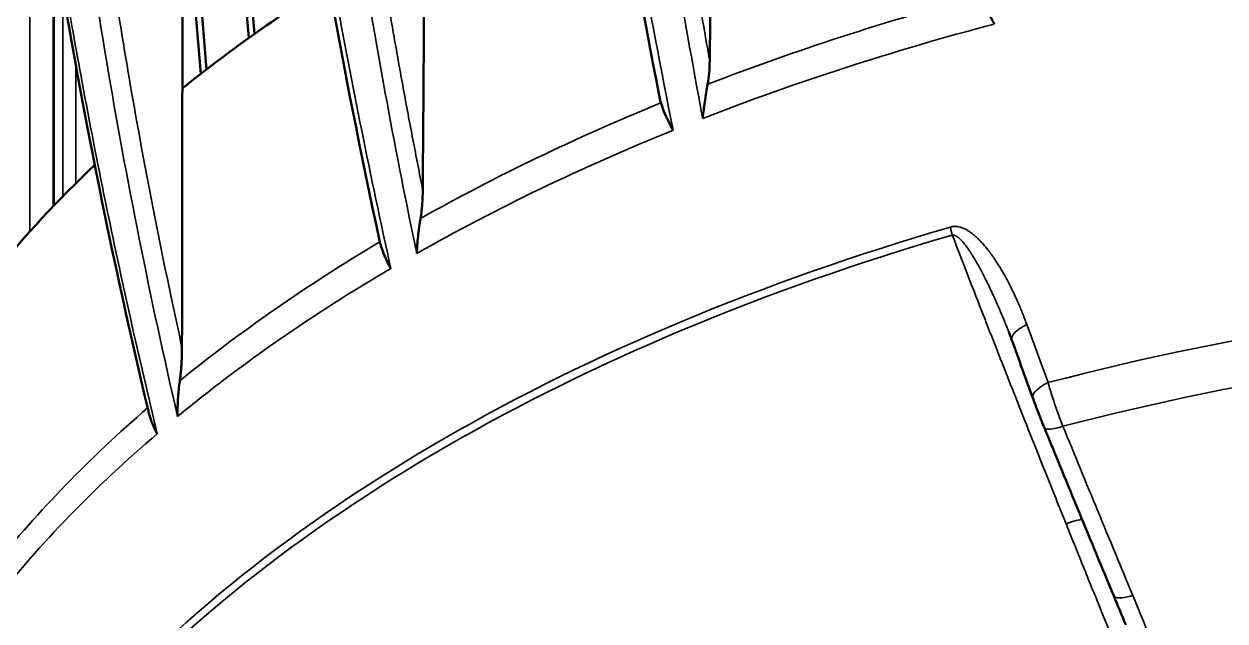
# Model space of a CAD drawing. Header units: millimetres. Extents: x 40 to 2195, y 40 to 1687.
# Drawn here: x 1572.34 to 1615.99, y 360.61 to 382.29 of the extents above; entities that cross this region are included whole.
import ezdxf

# ---------------------------------------------------------------- set-up
doc = ezdxf.new("R2010")
doc.units = ezdxf.units.MM
doc.header["$LTSCALE"] = 8
doc.layers.add('Visible (ISO)', color=7, linetype='Continuous', lineweight=50)
doc.layers.add('Visible Narrow (ISO)', color=7, linetype='Continuous', lineweight=35)

msp = doc.modelspace()

# ---------------------------------------------------------------- linework, layer by layer
at = {"layer": 'Visible (ISO)'}
for p, q in [((1580.715, 381.932), (1579.68, 394.247)), ((1580.506, 381.782), (1579.467, 394.125)), ((1578.97, 380.641), (1578.106, 390.923)), ((1578.762, 380.479), (1578.102, 388.324)), ((1573.406, 375.673), (1573.406, 385.51))]:
    msp.add_line(p, q, dxfattribs=at)
for centre, major_axis, ratio, start_param, end_param in [((1638.157, 355.019), (-73.976, 0), 0.57735, 5.545562, 5.659933), ((1638.157, 355.019), (-73.976, 0), 0.57735, 5.737974, 5.841808), ((1609.943, 369.048), (-0.94, -0.342), 0.351907, 6.283117, 6.28319), ((1610.349, 368.002), (-0.925, -0.38), 0.217664, 6.283099, 6.283184)]:
    msp.add_ellipse(centre, major_axis=major_axis, ratio=ratio, start_param=start_param, end_param=end_param, dxfattribs=at)
for points in [[(1595.423, 379.691), (1592.962, 392.288), (1591.328, 404.603), (1590.576, 416.224)], [(1585.259, 374.429), (1582.548, 386.978), (1580.776, 399.285), (1580.005, 410.933)], [(1576.856, 368.223), (1573.893, 380.71), (1571.986, 393.005), (1571.201, 404.676)], [(1578.09, 379.948), (1578.101, 388.024), (1578.113, 396.1), (1578.127, 404.175)], [(1597.374, 390.652), (1597.335, 387.423), (1597.297, 384.194), (1597.259, 380.965)], [(1586.894, 385.812), (1586.873, 382.629), (1586.851, 379.446), (1586.829, 376.263)], [(1578.09, 379.948), (1578.085, 376.814), (1578.081, 373.679), (1578.077, 370.544)], [(1585.271, 374.374), (1585.267, 374.392), (1585.263, 374.411), (1585.259, 374.429)], [(1608.239, 370.811), (1608.201, 370.915), (1608.162, 371.018), (1608.122, 371.12)], [(1609.004, 368.706), (1608.748, 369.409), (1608.493, 370.111), (1608.239, 370.811)], [(1611.945, 361.521), (1611.107, 363.536), (1610.266, 365.572), (1609.424, 367.622)], [(1612.378, 360.468), (1612.236, 360.819), (1612.091, 361.17), (1611.945, 361.521)]]:
    msp.add_open_spline(points, degree=3, dxfattribs=at)
for points, knots in [([(1607.123, 383.323), (1607.151, 383.242), (1607.183, 383.158), (1607.219, 383.073), (1607.229, 383.05), (1607.239, 383.027), (1607.249, 383.004), (1607.286, 382.919), (1607.326, 382.832), (1607.369, 382.742), (1607.383, 382.715), (1607.396, 382.687), (1607.41, 382.659), (1607.452, 382.576), (1607.496, 382.49), (1607.542, 382.402), (1607.562, 382.365), (1607.582, 382.326), (1607.603, 382.288)], [0, 0, 0, 0, 0.2632874, 0.2632874, 0.2632874, 0.3333333, 0.3333333, 0.3333333, 0.5886658, 0.5886658, 0.5886658, 0.6666667, 0.6666667, 0.6666667, 0.9000484, 0.9000484, 0.9000484, 1, 1, 1, 1]), ([(1597.259, 380.965), (1597.257, 380.815), (1597.25, 380.66), (1597.225, 380.375), (1597.208, 380.236), (1597.184, 380.1)], [0.000001, 0.000001, 0.000001, 0.000001, 0.0539517, 0.0539517, 0.1006371, 0.1006371, 0.1006371, 0.1006371]), ([(1597.006, 378.858), (1597.015, 378.969), (1597.027, 379.077), (1597.04, 379.182), (1597.045, 379.224), (1597.05, 379.266), (1597.055, 379.307), (1597.069, 379.413), (1597.085, 379.516), (1597.1, 379.616), (1597.106, 379.652), (1597.112, 379.687), (1597.117, 379.722), (1597.135, 379.828), (1597.153, 379.93), (1597.17, 380.028), (1597.175, 380.053), (1597.179, 380.077), (1597.184, 380.1)], [0, 0, 0, 0, 0.2382924, 0.2382924, 0.2382924, 0.3333333, 0.3333333, 0.3333333, 0.5789378, 0.5789378, 0.5789378, 0.6666667, 0.6666667, 0.6666667, 0.9341136, 0.9341136, 0.9341136, 1, 1, 1, 1]), ([(1595.487, 379.426), (1595.478, 379.457), (1595.469, 379.489), (1595.46, 379.523), (1595.452, 379.556), (1595.444, 379.591), (1595.436, 379.628), (1595.431, 379.649), (1595.427, 379.669), (1595.423, 379.691)], [0, 0, 0, 0, 0.125, 0.125, 0.125, 0.25, 0.25, 0.25, 0.3195052, 0.3195052, 0.3195052, 0.3195052]), ([(1595.487, 379.426), (1595.51, 379.346), (1595.538, 379.265), (1595.571, 379.181), (1595.579, 379.16), (1595.587, 379.138), (1595.596, 379.116), (1595.629, 379.036), (1595.665, 378.953), (1595.705, 378.869), (1595.717, 378.841), (1595.731, 378.813), (1595.744, 378.785), (1595.783, 378.705), (1595.826, 378.622), (1595.871, 378.538), (1595.889, 378.502), (1595.909, 378.466), (1595.929, 378.43)], [0, 0, 0, 0, 0.2652365, 0.2652365, 0.2652365, 0.3333333, 0.3333333, 0.3333333, 0.5849318, 0.5849318, 0.5849318, 0.6666667, 0.6666667, 0.6666667, 0.9017109, 0.9017109, 0.9017109, 1, 1, 1, 1]), ([(1586.829, 376.263), (1586.828, 376.098), (1586.822, 375.926), (1586.797, 375.585), (1586.777, 375.402), (1586.748, 375.227)], [0.000001, 0.000001, 0.000001, 0.000001, 0.0596513, 0.0596513, 0.1190409, 0.1190409, 0.1190409, 0.1190409]), ([(1586.612, 373.956), (1586.616, 374.068), (1586.622, 374.177), (1586.63, 374.284), (1586.633, 374.327), (1586.637, 374.37), (1586.641, 374.413), (1586.651, 374.522), (1586.662, 374.629), (1586.675, 374.732), (1586.679, 374.768), (1586.684, 374.803), (1586.689, 374.837), (1586.703, 374.946), (1586.719, 375.051), (1586.735, 375.152), (1586.739, 375.177), (1586.744, 375.202), (1586.748, 375.227)], [0, 0, 0, 0, 0.2367759, 0.2367759, 0.2367759, 0.3333333, 0.3333333, 0.3333333, 0.5816027, 0.5816027, 0.5816027, 0.6666667, 0.6666667, 0.6666667, 0.9333171, 0.9333171, 0.9333171, 1, 1, 1, 1]), ([(1585.271, 374.374), (1585.29, 374.296), (1585.313, 374.216), (1585.341, 374.134), (1585.348, 374.113), (1585.355, 374.093), (1585.363, 374.072), (1585.391, 373.995), (1585.422, 373.916), (1585.458, 373.835), (1585.47, 373.808), (1585.482, 373.78), (1585.495, 373.752), (1585.531, 373.673), (1585.571, 373.593), (1585.614, 373.512), (1585.631, 373.478), (1585.649, 373.444), (1585.668, 373.41)], [0, 0, 0, 0, 0.2666509, 0.2666509, 0.2666509, 0.3333333, 0.3333333, 0.3333333, 0.5816013, 0.5816013, 0.5816013, 0.6666667, 0.6666667, 0.6666667, 0.9034449, 0.9034449, 0.9034449, 1, 1, 1, 1]), ([(1578.077, 370.544), (1578.077, 370.48), (1578.076, 370.417), (1578.075, 370.356), (1578.074, 370.295), (1578.072, 370.237), (1578.07, 370.18), (1578.068, 370.123), (1578.066, 370.068), (1578.063, 370.015), (1578.06, 369.962), (1578.057, 369.91), (1578.053, 369.86), (1578.05, 369.811), (1578.046, 369.762), (1578.042, 369.716), (1578.038, 369.669), (1578.034, 369.624), (1578.029, 369.58), (1578.024, 369.536), (1578.02, 369.493), (1578.014, 369.451), (1578.009, 369.409), (1578.004, 369.369), (1577.998, 369.329)], [0, 0, 0, 0, 0.125, 0.125, 0.125, 0.25, 0.25, 0.25, 0.375, 0.375, 0.375, 0.5, 0.5, 0.5, 0.625, 0.625, 0.625, 0.75, 0.75, 0.75, 0.875, 0.875, 0.875, 1, 1, 1, 1]), ([(1577.918, 368.032), (1577.914, 368.191), (1577.915, 368.346), (1577.921, 368.495), (1577.926, 368.608), (1577.933, 368.718), (1577.941, 368.825), (1577.944, 368.86), (1577.947, 368.895), (1577.951, 368.929), (1577.961, 369.04), (1577.974, 369.147), (1577.987, 369.25), (1577.991, 369.277), (1577.995, 369.303), (1577.998, 369.329)], [0, 0, 0, 0, 0.3333333, 0.3333333, 0.3333333, 0.5847783, 0.5847783, 0.5847783, 0.6666667, 0.6666667, 0.6666667, 0.9319724, 0.9319724, 0.9319724, 1, 1, 1, 1]), ([(1609.424, 367.622), (1609.34, 367.825), (1609.255, 368.04), (1609.115, 368.404), (1609.057, 368.558), (1609.004, 368.706)], [0, 0, 0, 0, 0.0675729, 0.0675729, 0.1176979, 0.1176979, 0.1176979, 0.1176979]), ([(1576.856, 368.223), (1576.865, 368.186), (1576.875, 368.149), (1576.891, 368.091), (1576.897, 368.071), (1576.927, 367.976), (1576.954, 367.9), (1576.996, 367.795), (1577.007, 367.767), (1577.052, 367.663), (1577.088, 367.585), (1577.144, 367.474), (1577.16, 367.442), (1577.177, 367.41)], [0.1432121, 0.1432121, 0.1432121, 0.1432121, 0.2674413, 0.2674413, 0.3333333, 0.3333333, 0.5789568, 0.5789568, 0.6666667, 0.6666667, 0.9049318, 0.9049318, 1, 1, 1, 1])]:
    msp.add_open_spline(points, degree=3, knots=knots, dxfattribs=at)
at = {"layer": 'Visible Narrow (ISO)'}
for p, q in [((1572.549, 391.324), (1572.549, 374.751)), ((1573.436, 375.705), (1573.437, 385.322)), ((1573.743, 383.479), (1573.742, 376.021)), ((1574.223, 380.757), (1574.223, 376.504))]:
    msp.add_line(p, q, dxfattribs=at)
for centre, major_axis, ratio, start_param, end_param in [((1638.157, 344.693), (73.756, 0), 0.57735, 2.005095, 2.159802), ((1638.157, 343.651), (73.567, 0), 0.57735, 1.999103, 2.164434), ((1638.157, 344.693), (73.756, 0), 0.57735, 2.187734, 2.342037), ((1638.157, 343.651), (73.567, 0), 0.57735, 2.182202, 2.347118), ((1638.157, 338.051), (71.487, 0), 0.57735, 2.037181, 2.675208), ((1638.157, 337.828), (71.35, 0), 0.57735, 2.037181, 2.675208), ((1606.44, 374.677), (0.279, -0.96), 0.367148, 4.3553, 4.662028), ((1638.157, 344.693), (73.756, 0), 0.57735, 2.370352, 2.524655), ((1638.157, 343.651), (73.567, 0), 0.57735, 2.365271, 2.530187), ((1638.157, 332.823), (69.297, 0), 0.57735, 1.668927, 1.996265), ((1609.179, 371.152), (-0.94, -0.341), 0.364359, 5.011634, 6.283185), ((1643.731, 314.253), (66.341, -167.778), 0.068447, 4.338029, 4.351392), ((1638.157, 331.719), (-68.312, 0), 0.57735, 4.812698, 5.135679), ((1609.943, 369.048), (-0.94, -0.342), 0.351907, 5.007199, 6.283119), ((1638.157, 344.693), (73.756, 0), 0.57735, 2.552659, 2.707294), ((1610.349, 368.002), (-0.925, -0.38), 0.217664, 0, 1.207381), ((1608.008, 393.778), (42.025, -106.877), 0.067869, 4.932314, 4.992094), ((1638.157, 343.651), (73.567, 0), 0.57735, 2.547955, 2.713286), ((1609.909, 363.906), (0.928, 0.373), 0.108476, 0.256358, 1.195484), ((1612.869, 361.905), (-0.923, -0.384), 0.275444, 0, 1.206514)]:
    msp.add_ellipse(centre, major_axis=major_axis, ratio=ratio, start_param=start_param, end_param=end_param, dxfattribs=at)
for points, knots in [([(1597.006, 378.858), (1596.723, 380.358), (1596.454, 381.855), (1595.853, 385.385), (1595.532, 387.414), (1595.116, 390.278), (1594.998, 391.12), (1594.754, 392.929), (1594.63, 393.894), (1594.313, 396.474), (1594.133, 398.084), (1593.823, 401.129), (1593.69, 402.565), (1593.549, 404.266), (1593.528, 404.536), (1593.426, 405.825), (1593.352, 406.842), (1593.21, 409.021), (1593.144, 410.182), (1593.035, 412.398), (1592.991, 413.453), (1592.924, 415.444), (1592.898, 416.381), (1592.879, 417.315)], [0, 0, 0, 0, 0.113592, 0.113592, 0.268615, 0.268615, 0.333333, 0.333333, 0.407849, 0.407849, 0.532885, 0.532885, 0.64541, 0.64541, 0.666667, 0.666667, 0.747042, 0.747042, 0.839534, 0.839534, 0.92421, 0.92421, 1, 1, 1, 1]), ([(1593.519, 417.289), (1593.527, 416.89), (1593.536, 416.489), (1593.557, 415.686), (1593.569, 415.283), (1593.586, 414.749), (1593.591, 414.617), (1593.596, 414.466), (1593.596, 414.447), (1593.607, 414.125), (1593.618, 413.822), (1593.642, 413.214), (1593.654, 412.91), (1593.681, 412.298), (1593.695, 411.991), (1593.712, 411.63), (1593.714, 411.582), (1593.72, 411.465), (1593.723, 411.397), (1593.758, 410.687), (1593.793, 410.024), (1593.852, 409.024), (1593.871, 408.703), (1593.902, 408.205), (1593.913, 408.03), (1593.957, 407.363), (1593.991, 406.863), (1594.062, 405.882), (1594.098, 405.402), (1594.16, 404.613), (1594.185, 404.31), (1594.257, 403.437), (1594.307, 402.857), (1594.396, 401.875), (1594.432, 401.481), (1594.514, 400.63), (1594.559, 400.172), (1594.666, 399.124), (1594.728, 398.531), (1594.834, 397.564), (1594.875, 397.2), (1594.99, 396.198), (1595.066, 395.55), (1595.237, 394.157), (1595.332, 393.408), (1595.457, 392.463), (1595.481, 392.285), (1595.578, 391.557), (1595.655, 390.999), (1595.78, 390.116), (1595.826, 389.799), (1595.954, 388.914), (1596.04, 388.339), (1596.175, 387.455), (1596.221, 387.156), (1596.415, 385.913), (1596.572, 384.943), (1596.77, 383.767), (1596.8, 383.588), (1596.967, 382.61), (1597.109, 381.796), (1597.259, 380.965)], [0, 0, 0, 0, 0.04675, 0.04675, 0.093513, 0.093513, 0.108939, 0.108939, 0.111111, 0.111111, 0.146573, 0.146573, 0.181916, 0.181916, 0.216831, 0.216831, 0.222222, 0.222222, 0.229808, 0.229808, 0.300602, 0.300602, 0.333333, 0.333333, 0.350865, 0.350865, 0.399542, 0.399542, 0.444444, 0.444444, 0.471832, 0.471832, 0.522443, 0.522443, 0.555556, 0.555556, 0.592815, 0.592815, 0.639195, 0.639195, 0.666667, 0.666667, 0.713756, 0.713756, 0.765759, 0.765759, 0.777778, 0.777778, 0.814581, 0.814581, 0.834893, 0.834893, 0.870757, 0.870757, 0.888889, 0.888889, 0.945288, 0.945288, 0.955383, 0.955383, 1, 1, 1, 1]), ([(1586.612, 373.956), (1586.228, 375.787), (1585.868, 377.613), (1585.19, 381.271), (1584.874, 383.102), (1584.473, 385.602), (1584.368, 386.277), (1583.984, 388.818), (1583.726, 390.679), (1583.262, 394.386), (1583.056, 396.232), (1582.82, 398.62), (1582.768, 399.171), (1582.549, 401.577), (1582.407, 403.423), (1582.176, 407.081), (1582.087, 408.893), (1582.005, 411.197), (1581.989, 411.699), (1581.976, 412.2)], [0, 0, 0, 0, 0.1399551, 0.1399551, 0.281088, 0.281088, 0.3333333, 0.3333333, 0.4781961, 0.4781961, 0.623119, 0.623119, 0.6666667, 0.6666667, 0.8134965, 0.8134965, 0.9592906, 0.9592906, 1, 1, 1, 1]), ([(1582.651, 412.223), (1582.668, 411.61), (1582.688, 410.993), (1582.734, 409.753), (1582.761, 409.131), (1582.819, 407.884), (1582.852, 407.259), (1582.922, 406.01), (1582.96, 405.385), (1583.019, 404.492), (1583.037, 404.223), (1583.064, 403.83), (1583.073, 403.705), (1583.115, 403.11), (1583.151, 402.64), (1583.224, 401.697), (1583.263, 401.225), (1583.344, 400.278), (1583.386, 399.803), (1583.475, 398.849), (1583.521, 398.37), (1583.618, 397.406), (1583.668, 396.923), (1583.76, 396.072), (1583.801, 395.707), (1583.885, 394.961), (1583.929, 394.579), (1584.032, 393.717), (1584.09, 393.234), (1584.212, 392.263), (1584.274, 391.776), (1584.403, 390.798), (1584.469, 390.308), (1584.604, 389.325), (1584.674, 388.833), (1584.817, 387.847), (1584.89, 387.353), (1585.022, 386.48), (1585.08, 386.101), (1585.238, 385.09), (1585.339, 384.461), (1585.451, 383.79), (1585.458, 383.743), (1585.57, 383.068), (1585.677, 382.444), (1585.895, 381.197), (1586.007, 380.575), (1586.235, 379.331), (1586.352, 378.71), (1586.588, 377.48), (1586.708, 376.872), (1586.829, 376.263)], [0, 0, 0, 0, 0.056763, 0.056763, 0.113319, 0.113319, 0.169725, 0.169725, 0.22585, 0.22585, 0.25, 0.25, 0.261203, 0.261203, 0.303439, 0.303439, 0.345587, 0.345587, 0.387388, 0.387388, 0.428904, 0.428904, 0.469849, 0.469849, 0.5, 0.5, 0.530871, 0.530871, 0.569139, 0.569139, 0.607139, 0.607139, 0.644947, 0.644947, 0.682739, 0.682739, 0.720663, 0.720663, 0.75, 0.75, 0.799081, 0.799081, 0.802736, 0.802736, 0.852098, 0.852098, 0.901603, 0.901603, 0.951325, 0.951325, 1, 1, 1, 1]), ([(1580.145, 411.143), (1580.291, 408.939), (1580.473, 406.713), (1580.775, 403.579), (1580.866, 402.688), (1581.067, 400.832), (1581.177, 399.867), (1581.535, 396.897), (1581.803, 394.88), (1582.414, 390.681), (1582.761, 388.496), (1583.303, 385.337), (1583.474, 384.373), (1584.255, 380.1), (1584.928, 376.766), (1585.668, 373.41)], [0, 0, 0, 0, 0.1830542, 0.1830542, 0.2554944, 0.2554944, 0.3333333, 0.3333333, 0.4944121, 0.4944121, 0.6666667, 0.6666667, 0.7420609, 0.7420609, 1, 1, 1, 1]), ([(1573.453, 406.135), (1573.577, 402.605), (1573.802, 399.209), (1574.097, 395.964), (1574.166, 395.202), (1574.239, 394.448), (1574.316, 393.702), (1574.566, 391.274), (1574.854, 388.933), (1575.169, 386.676), (1575.374, 385.205), (1575.591, 383.769), (1575.818, 382.366), (1576.046, 380.955), (1576.284, 379.577), (1576.529, 378.23), (1576.902, 376.186), (1577.293, 374.212), (1577.695, 372.313), (1577.821, 371.716), (1577.949, 371.126), (1578.077, 370.544)], [0, 0, 0, 0, 0.25, 0.25, 0.25, 0.308751, 0.308751, 0.308751, 0.5, 0.5, 0.5, 0.624654, 0.624654, 0.624654, 0.75, 0.75, 0.75, 0.940204, 0.940204, 0.940204, 1, 1, 1, 1]), ([(1571.287, 404.848), (1571.389, 403.331), (1571.509, 401.806), (1571.787, 398.74), (1571.945, 397.201), (1572.234, 394.662), (1572.354, 393.666), (1572.67, 391.197), (1572.875, 389.72), (1573.315, 386.768), (1573.55, 385.293), (1574.007, 382.599), (1574.223, 381.383), (1574.717, 378.723), (1574.999, 377.279), (1575.588, 374.411), (1575.893, 372.986), (1576.521, 370.179), (1576.842, 368.796), (1577.177, 367.41)], [0, 0, 0, 0, 0.1264174, 0.1264174, 0.2524851, 0.2524851, 0.3333333, 0.3333333, 0.4523294, 0.4523294, 0.5701502, 0.5701502, 0.6666667, 0.6666667, 0.7805329, 0.7805329, 0.8921724, 0.8921724, 1, 1, 1, 1]), ([(1606.012, 374.916), (1606.033, 374.922), (1606.055, 374.927), (1606.1, 374.935), (1606.124, 374.937), (1606.174, 374.939), (1606.199, 374.939), (1606.251, 374.935), (1606.277, 374.931), (1606.331, 374.92), (1606.358, 374.913), (1606.413, 374.896), (1606.441, 374.886), (1606.498, 374.863), (1606.527, 374.849), (1606.586, 374.819), (1606.616, 374.802), (1606.676, 374.764), (1606.707, 374.744), (1606.77, 374.699), (1606.802, 374.675), (1606.866, 374.623), (1606.899, 374.595), (1606.966, 374.535), (1607, 374.503), (1607.069, 374.434), (1607.104, 374.398), (1607.176, 374.321), (1607.212, 374.28), (1607.285, 374.193), (1607.323, 374.148), (1607.399, 374.051), (1607.438, 373.999), (1607.518, 373.891), (1607.558, 373.834), (1607.64, 373.713), (1607.682, 373.649), (1607.768, 373.515), (1607.812, 373.444), (1607.902, 373.294), (1607.948, 373.214), (1608.043, 373.043), (1608.091, 372.951), (1608.192, 372.756), (1608.245, 372.651), (1608.35, 372.429), (1608.404, 372.312), (1608.512, 372.068), (1608.566, 371.94), (1608.674, 371.67), (1608.729, 371.528), (1608.783, 371.379)], [0.0000006, 0.0000006, 0.0000006, 0.0000006, 0.04, 0.04, 0.08, 0.08, 0.12, 0.12, 0.16, 0.16, 0.2, 0.2, 0.24, 0.24, 0.28, 0.28, 0.32, 0.32, 0.36, 0.36, 0.4, 0.4, 0.44, 0.44, 0.48, 0.48, 0.52, 0.52, 0.56, 0.56, 0.6, 0.6, 0.64, 0.64, 0.68, 0.68, 0.72, 0.72, 0.76, 0.76, 0.8, 0.8, 0.84, 0.84, 0.88, 0.88, 0.92, 0.92, 0.96, 0.96, 1, 1, 1, 1]), ([(1606.074, 374.623), (1606.078, 374.623), (1606.081, 374.624), (1606.085, 374.624), (1606.093, 374.625), (1606.1, 374.625), (1606.108, 374.624), (1606.113, 374.624), (1606.118, 374.623), (1606.123, 374.623), (1606.131, 374.622), (1606.139, 374.62), (1606.148, 374.617), (1606.153, 374.616), (1606.159, 374.614), (1606.165, 374.612), (1606.174, 374.609), (1606.182, 374.605), (1606.191, 374.601), (1606.198, 374.598), (1606.205, 374.594), (1606.212, 374.591), (1606.221, 374.586), (1606.229, 374.581), (1606.238, 374.575), (1606.246, 374.57), (1606.254, 374.565), (1606.262, 374.559), (1606.271, 374.553), (1606.279, 374.547), (1606.288, 374.54), (1606.297, 374.533), (1606.306, 374.525), (1606.316, 374.517), (1606.324, 374.51), (1606.332, 374.503), (1606.341, 374.495), (1606.351, 374.485), (1606.362, 374.475), (1606.373, 374.465), (1606.381, 374.457), (1606.389, 374.448), (1606.397, 374.44), (1606.409, 374.428), (1606.421, 374.415), (1606.433, 374.401), (1606.441, 374.393), (1606.449, 374.384), (1606.457, 374.374), (1606.47, 374.359), (1606.484, 374.343), (1606.497, 374.327), (1606.505, 374.317), (1606.512, 374.308), (1606.52, 374.299), (1606.535, 374.28), (1606.55, 374.261), (1606.566, 374.24), (1606.573, 374.231), (1606.58, 374.221), (1606.587, 374.212), (1606.603, 374.189), (1606.62, 374.166), (1606.638, 374.142), (1606.644, 374.132), (1606.651, 374.123), (1606.658, 374.113), (1606.676, 374.087), (1606.695, 374.059), (1606.714, 374.03), (1606.72, 374.021), (1606.726, 374.012), (1606.732, 374.003), (1606.753, 373.971), (1606.773, 373.939), (1606.795, 373.905), (1606.8, 373.896), (1606.805, 373.888), (1606.811, 373.879), (1606.833, 373.843), (1606.856, 373.805), (1606.88, 373.766), (1606.885, 373.758), (1606.889, 373.751), (1606.894, 373.743), (1606.919, 373.701), (1606.944, 373.657), (1606.97, 373.611), (1606.974, 373.605), (1606.978, 373.598), (1606.981, 373.592), (1607.009, 373.543), (1607.037, 373.493), (1607.066, 373.439), (1607.069, 373.435), (1607.071, 373.43), (1607.074, 373.425), (1607.104, 373.369), (1607.136, 373.311), (1607.168, 373.249), (1607.169, 373.246), (1607.171, 373.243), (1607.172, 373.24), (1607.206, 373.176), (1607.241, 373.109), (1607.276, 373.038), (1607.312, 372.967), (1607.349, 372.892), (1607.388, 372.812), (1607.426, 372.733), (1607.466, 372.65), (1607.508, 372.561), (1607.511, 372.554), (1607.513, 372.548), (1607.516, 372.542), (1607.555, 372.458), (1607.596, 372.37), (1607.638, 372.277), (1607.643, 372.266), (1607.648, 372.255), (1607.653, 372.243), (1607.69, 372.159), (1607.73, 372.07), (1607.77, 371.977), (1607.773, 371.97), (1607.776, 371.962), (1607.779, 371.955), (1607.786, 371.938), (1607.794, 371.921), (1607.801, 371.904), (1607.843, 371.807), (1607.886, 371.705), (1607.929, 371.6), (1607.939, 371.576), (1607.949, 371.553), (1607.958, 371.529), (1608, 371.427), (1608.043, 371.322), (1608.086, 371.212), (1608.098, 371.181), (1608.11, 371.151), (1608.122, 371.12)], [0.0000019, 0.0000019, 0.0000019, 0.0000019, 0.0135103, 0.0135103, 0.0135103, 0.04, 0.04, 0.04, 0.055076, 0.055076, 0.055076, 0.08, 0.08, 0.08, 0.0966318, 0.0966318, 0.0966318, 0.12, 0.12, 0.12, 0.1381946, 0.1381946, 0.1381946, 0.16, 0.16, 0.16, 0.1797043, 0.1797043, 0.1797043, 0.2, 0.2, 0.2, 0.2212502, 0.2212502, 0.2212502, 0.24, 0.24, 0.24, 0.2628015, 0.2628015, 0.2628015, 0.28, 0.28, 0.28, 0.3043345, 0.3043345, 0.3043345, 0.32, 0.32, 0.32, 0.3458792, 0.3458792, 0.3458792, 0.36, 0.36, 0.36, 0.3874213, 0.3874213, 0.3874213, 0.4, 0.4, 0.4, 0.4289624, 0.4289624, 0.4289624, 0.44, 0.44, 0.44, 0.4705063, 0.4705063, 0.4705063, 0.48, 0.48, 0.48, 0.5120502, 0.5120502, 0.5120502, 0.52, 0.52, 0.52, 0.5535881, 0.5535881, 0.5535881, 0.56, 0.56, 0.56, 0.5951312, 0.5951312, 0.5951312, 0.6, 0.6, 0.6, 0.6366754, 0.6366754, 0.6366754, 0.64, 0.64, 0.64, 0.6782194, 0.6782194, 0.6782194, 0.68, 0.68, 0.68, 0.719763, 0.719763, 0.719763, 0.76, 0.76, 0.76, 0.8, 0.8, 0.8, 0.802858, 0.802858, 0.802858, 0.84, 0.84, 0.84, 0.8443836, 0.8443836, 0.8443836, 0.8773885, 0.8773885, 0.8773885, 0.88, 0.88, 0.88, 0.8859263, 0.8859263, 0.8859263, 0.92, 0.92, 0.92, 0.9274922, 0.9274922, 0.9274922, 0.96, 0.96, 0.96, 0.9689327, 0.9689327, 0.9689327, 0.9689327]), ([(1606.074, 374.623), (1606.245, 374.181), (1606.42, 373.729), (1606.599, 373.269), (1606.775, 372.816), (1606.955, 372.354), (1607.139, 371.884), (1607.2, 371.728), (1607.262, 371.57), (1607.324, 371.412), (1607.486, 370.996), (1607.652, 370.574), (1607.821, 370.145), (1607.986, 369.725), (1608.154, 369.298), (1608.326, 368.865), (1608.449, 368.552), (1608.574, 368.237), (1608.701, 367.917), (1608.885, 367.453), (1609.072, 366.982), (1609.263, 366.504), (1609.45, 366.034), (1609.641, 365.557), (1609.835, 365.074), (1609.959, 364.764), (1610.084, 364.451), (1610.211, 364.136)], [0.0000007, 0.0000007, 0.0000007, 0.0000007, 0.1442254, 0.1442254, 0.1442254, 0.286103, 0.286103, 0.286103, 0.3333333, 0.3333333, 0.3333333, 0.4573374, 0.4573374, 0.4573374, 0.5789546, 0.5789546, 0.5789546, 0.6666667, 0.6666667, 0.6666667, 0.7941785, 0.7941785, 0.7941785, 0.9195652, 0.9195652, 0.9195652, 0.9999976, 0.9999976, 0.9999976, 0.9999976]), ([(1609.555, 369.265), (1609.606, 369.092), (1609.715, 368.737), (1609.899, 368.199), (1610.03, 367.849), (1610.097, 367.678)], [0.0000068, 0.0000068, 0.0000068, 0.0000068, 0.3333333, 0.6666667, 1, 1, 1, 1]), ([(1610.211, 364.136), (1610.379, 363.719), (1610.546, 363.305), (1610.801, 362.674), (1610.89, 362.453), (1611.145, 361.824), (1611.31, 361.418), (1611.486, 360.983), (1611.499, 360.951), (1611.642, 360.601), (1611.771, 360.285), (1612.028, 359.655), (1612.156, 359.341), (1612.399, 358.75), (1612.513, 358.472), (1612.671, 358.088), (1612.715, 357.98), (1612.91, 357.508), (1613.057, 357.15), (1613.351, 356.44), (1613.497, 356.088), (1613.734, 355.518), (1613.826, 355.296), (1613.917, 355.076)], [0, 0, 0, 0, 0.1266085, 0.1266085, 0.1951196, 0.1951196, 0.3232176, 0.3232176, 0.3333333, 0.3333333, 0.4346281, 0.4346281, 0.5370608, 0.5370608, 0.629854, 0.629854, 0.6666667, 0.6666667, 0.7909798, 0.7909798, 0.9178265, 0.9178265, 1, 1, 1, 1]), ([(1612.638, 361.531), (1612.817, 361.102), (1612.999, 360.657), (1613.186, 360.198), (1613.206, 360.147), (1613.227, 360.096), (1613.247, 360.045), (1613.391, 359.691), (1613.537, 359.327), (1613.685, 358.955), (1613.752, 358.788), (1613.819, 358.618), (1613.887, 358.447), (1614.106, 357.895), (1614.331, 357.323), (1614.563, 356.733)], [0, 0, 0, 0, 0.3001691, 0.3001691, 0.3001691, 0.3333333, 0.3333333, 0.3333333, 0.5633149, 0.5633149, 0.5633149, 0.6666667, 0.6666667, 0.6666667, 1, 1, 1, 1])]:
    msp.add_open_spline(points, degree=3, knots=knots, dxfattribs=at)
for points in [[(1590.783, 416.467), (1591.044, 412.433), (1591.776, 404.214), (1593.496, 391.499), (1595.051, 382.814), (1595.929, 378.43)], [(1577.918, 368.032), (1576.919, 372.345), (1575.2, 380.937), (1573.474, 393.647), (1572.899, 401.957), (1572.755, 406.059)]]:
    msp.add_open_spline(points, degree=3, dxfattribs=at)

doc.saveas('drawing.dxf')
